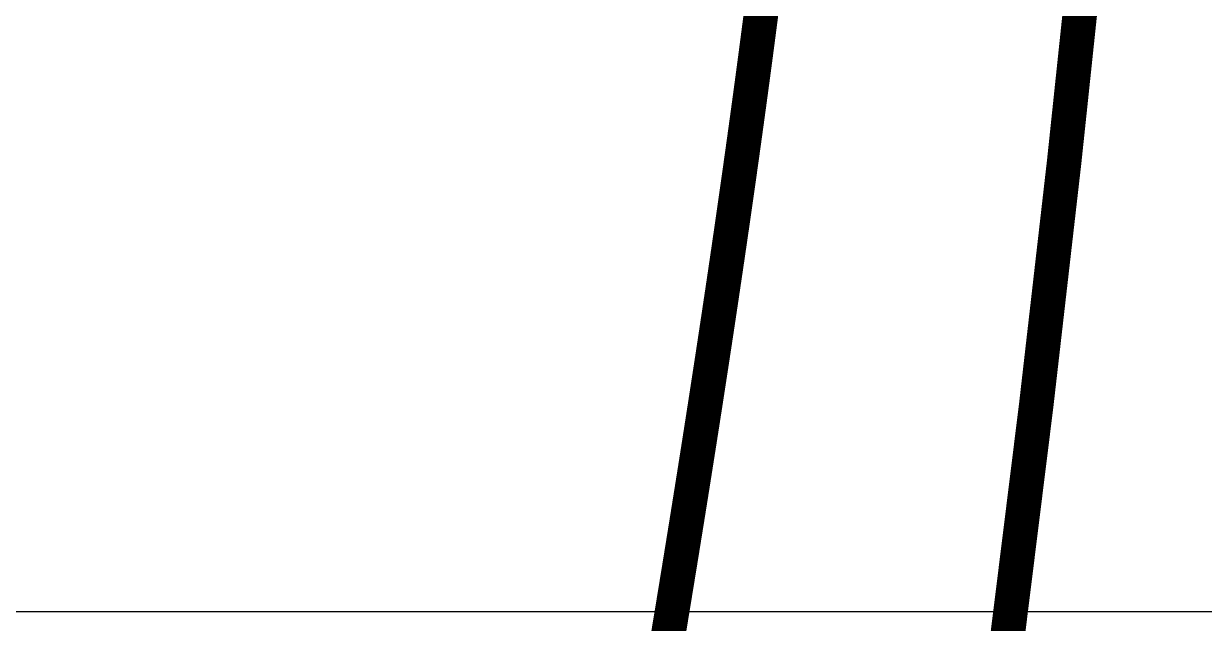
# Model space of a CAD drawing. Header units: inches. Extents: x -1574 to 492, y -294 to 234.
# Drawn here: x -740.793 to -736.514, y -169.696 to -167.521 of the extents above; entities that cross this region are included whole.
import ezdxf

# ---------------------------------------------------------------- set-up
doc = ezdxf.new("R2010")
doc.units = ezdxf.units.IN
doc.header["$MEASUREMENT"] = 0
doc.layers.add('EXTERIOR ELEC EQUIP', color=190, linetype='Continuous')
doc.layers.add('EXTERIOR PLUMB EQUIP', color=250, linetype='Continuous')

msp = doc.modelspace()

# ---------------------------------------------------------------- linework, layer by layer
at = {"layer": 'EXTERIOR ELEC EQUIP', "const_width": 0.125}
msp.add_lwpolyline([(-736.65621, -163.90117), (-736.69181, -164.43218), (-736.76053, -165.31499), (-736.83939, -166.21514), (-736.92708, -167.12116), (-737.02226, -168.0216), (-737.12362, -168.905), (-737.22982, -169.7599), (-737.33963, -170.57726), (-737.45209, -171.35775), (-737.5663, -172.10444), (-737.6814, -172.82043), (-737.7965, -173.5088), (-737.91072, -174.17263), (-738.02318, -174.81502), (-738.13299, -175.62654), (-738.23953, -176.23508)], dxfattribs=at)
at = {"layer": 'EXTERIOR ELEC EQUIP', "color": 60, "const_width": 0.125}
msp.add_lwpolyline([(-738.46096, -169.75983), (-738.46067, -169.75805), (-738.46037, -169.75628), (-738.46008, -169.75451), (-738.45979, -169.75274), (-738.4595, -169.75097), (-738.4592, -169.74919), (-738.45891, -169.74742), (-738.45862, -169.74565), (-738.45832, -169.74388), (-738.45803, -169.7421), (-738.45774, -169.74033), (-738.45744, -169.73856), (-738.45715, -169.73679), (-738.45686, -169.73502), (-738.45657, -169.73324), (-738.45627, -169.73147), (-738.45598, -169.7297), (-738.45569, -169.72793), (-738.45539, -169.72616), (-738.4551, -169.72438), (-738.45481, -169.72261), (-738.45452, -169.72084), (-738.45422, -169.71907), (-738.45393, -169.7173), (-738.45364, -169.71553), (-738.45335, -169.71375), (-738.45305, -169.71198), (-738.45276, -169.71021), (-738.45247, -169.70844), (-738.45218, -169.70667), (-738.45188, -169.70489), (-738.45159, -169.70312), (-738.4513, -169.70135), (-738.45101, -169.69958), (-738.45072, -169.69781), (-738.45042, -169.69603), (-738.45013, -169.69426), (-738.44984, -169.69249), (-738.44955, -169.69072), (-738.44926, -169.68895), (-738.44896, -169.68717), (-738.44867, -169.6854), (-738.44838, -169.68363), (-738.44809, -169.68186), (-738.4478, -169.68009), (-738.4475, -169.67831), (-738.44721, -169.67654), (-738.44692, -169.67477), (-738.44663, -169.673), (-738.44634, -169.67123), (-738.44605, -169.66945), (-738.44575, -169.66768), (-738.44546, -169.66591), (-738.44517, -169.66414), (-738.44488, -169.66237), (-738.44459, -169.6606), (-738.4443, -169.65882), (-738.444, -169.65705), (-738.44371, -169.65528), (-738.44342, -169.65351), (-738.44313, -169.65174), (-738.44284, -169.64996), (-738.44255, -169.64819), (-738.44226, -169.64642), (-738.44197, -169.64465), (-738.44167, -169.64288), (-738.44138, -169.6411), (-738.44109, -169.63933), (-738.4408, -169.63756), (-738.44051, -169.63579), (-738.44022, -169.63402), (-738.43993, -169.63225), (-738.43964, -169.63047), (-738.43935, -169.6287), (-738.43906, -169.62693), (-738.43877, -169.62516), (-738.43847, -169.62339), (-738.43818, -169.62161), (-738.43789, -169.61984), (-738.4376, -169.61807), (-738.43731, -169.6163), (-738.43702, -169.61453), (-738.43673, -169.61276), (-738.43644, -169.61098), (-738.43615, -169.60921), (-738.43586, -169.60744), (-738.43557, -169.60567), (-738.43528, -169.6039), (-738.43499, -169.60213), (-738.4347, -169.60035), (-738.43441, -169.59858), (-738.43412, -169.59681), (-738.43383, -169.59504), (-738.43354, -169.59327), (-738.43325, -169.5915), (-738.43296, -169.58972), (-738.43267, -169.58795), (-738.43238, -169.58618), (-738.43209, -169.58441), (-738.4318, -169.58264), (-738.43151, -169.58087), (-738.43122, -169.57909), (-738.43093, -169.57732), (-738.43064, -169.57555), (-738.43035, -169.57378), (-738.43006, -169.57201), (-738.42977, -169.57024), (-738.42948, -169.56846), (-738.42919, -169.56669), (-738.4289, -169.56492), (-738.42861, -169.56315), (-738.42832, -169.56138), (-738.42803, -169.55961), (-738.42774, -169.55783), (-738.42745, -169.55606), (-738.42716, -169.55429), (-738.42687, -169.55252), (-738.42658, -169.55075), (-738.4263, -169.54898), (-738.42601, -169.5472), (-738.42572, -169.54543), (-738.42543, -169.54366), (-738.42514, -169.54189), (-738.42485, -169.54012), (-738.42456, -169.53835), (-738.42427, -169.53657), (-738.42398, -169.5348), (-738.42369, -169.53303), (-738.4234, -169.53126), (-738.42312, -169.52949), (-738.42283, -169.52772), (-738.42254, -169.52595), (-738.42225, -169.52417), (-738.42196, -169.5224), (-738.42167, -169.52063), (-738.42138, -169.51886), (-738.42109, -169.51709), (-738.42081, -169.51532), (-738.42052, -169.51355), (-738.42023, -169.51177), (-738.41994, -169.51), (-738.41965, -169.50823), (-738.41936, -169.50646), (-738.41908, -169.50469), (-738.41879, -169.50292), (-738.4185, -169.50114), (-738.41821, -169.49937), (-738.41792, -169.4976), (-738.41763, -169.49583), (-738.41735, -169.49406), (-738.41706, -169.49229), (-738.41677, -169.49052), (-738.41648, -169.48875), (-738.41619, -169.48697), (-738.41591, -169.4852), (-738.41562, -169.48343), (-738.41533, -169.48166), (-738.41504, -169.47989), (-738.41475, -169.47812), (-738.41447, -169.47635), (-738.41418, -169.47457), (-738.41389, -169.4728), (-738.4136, -169.47103), (-738.41332, -169.46926), (-738.41303, -169.46749), (-738.41274, -169.46572), (-738.41245, -169.46395), (-738.41217, -169.46217), (-738.41188, -169.4604), (-738.41159, -169.45863), (-738.4113, -169.45686), (-738.41102, -169.45509), (-738.41073, -169.45332), (-738.41044, -169.45155), (-738.41016, -169.44978), (-738.40987, -169.448), (-738.40958, -169.44623), (-738.40929, -169.44446), (-738.40901, -169.44269), (-738.40872, -169.44092), (-738.40843, -169.43915), (-738.40815, -169.43738), (-738.40786, -169.43561), (-738.40757, -169.43384), (-738.40729, -169.43206), (-738.407, -169.43029), (-738.40671, -169.42852), (-738.40643, -169.42675), (-738.40614, -169.42498), (-738.40585, -169.42321), (-738.40557, -169.42144), (-738.40528, -169.41967), (-738.40499, -169.41789), (-738.40471, -169.41612), (-738.40442, -169.41435), (-738.40413, -169.41258), (-738.40385, -169.41081), (-738.40356, -169.40904), (-738.40327, -169.40727), (-738.40299, -169.4055), (-738.4027, -169.40373), (-738.40242, -169.40196), (-738.40213, -169.40018), (-738.40184, -169.39841), (-738.40156, -169.39664), (-738.40127, -169.39487), (-738.40099, -169.3931), (-738.4007, -169.39133), (-738.40041, -169.38956), (-738.40013, -169.38779), (-738.39984, -169.38602), (-738.39956, -169.38424), (-738.39927, -169.38247), (-738.39899, -169.3807), (-738.3987, -169.37893), (-738.39841, -169.37716), (-738.39813, -169.37539), (-738.39784, -169.37362), (-738.39756, -169.37185), (-738.39727, -169.37008), (-738.39699, -169.36831), (-738.3967, -169.36654), (-738.39642, -169.36476), (-738.39613, -169.36299), (-738.39585, -169.36122), (-738.39556, -169.35945), (-738.39528, -169.35768), (-738.39499, -169.35591), (-738.3947, -169.35414), (-738.39442, -169.35237), (-738.39413, -169.3506), (-738.39385, -169.34883), (-738.39357, -169.34706), (-738.39328, -169.34529), (-738.393, -169.34351), (-738.39271, -169.34174), (-738.39243, -169.33997), (-738.39214, -169.3382), (-738.39186, -169.33643), (-738.39157, -169.33466), (-738.39129, -169.33289), (-738.391, -169.33112), (-738.39072, -169.32935), (-738.39043, -169.32758), (-738.39015, -169.32581), (-738.38986, -169.32404), (-738.38958, -169.32227), (-738.3893, -169.3205), (-738.38901, -169.31872), (-738.38873, -169.31695), (-738.38844, -169.31518), (-738.38816, -169.31341), (-738.38787, -169.31164), (-738.38759, -169.30987), (-738.38731, -169.3081), (-738.38702, -169.30633), (-738.38674, -169.30456), (-738.38645, -169.30279), (-738.38617, -169.30102), (-738.38589, -169.29925), (-738.3856, -169.29748), (-738.38532, -169.29571), (-738.38504, -169.29394), (-738.38475, -169.29217), (-738.38447, -169.29039), (-738.38418, -169.28862), (-738.3839, -169.28685), (-738.38362, -169.28508), (-738.38333, -169.28331), (-738.38305, -169.28154), (-738.38277, -169.27977), (-738.38248, -169.278), (-738.3822, -169.27623), (-738.38192, -169.27446), (-738.38163, -169.27269), (-738.38135, -169.27092), (-738.38107, -169.26915), (-738.38078, -169.26738), (-738.3805, -169.26561), (-738.38022, -169.26384), (-738.37994, -169.26207), (-738.37965, -169.2603), (-738.37937, -169.25853), (-738.37909, -169.25676), (-738.3788, -169.25499), (-738.37852, -169.25322), (-738.37824, -169.25145), (-738.37796, -169.24968), (-738.37767, -169.2479), (-738.37739, -169.24613), (-738.37711, -169.24436), (-738.37683, -169.24259), (-738.37654, -169.24082), (-738.37626, -169.23905), (-738.37598, -169.23728), (-738.3757, -169.23551), (-738.37541, -169.23374), (-738.37513, -169.23197), (-738.37485, -169.2302), (-738.37457, -169.22843), (-738.37428, -169.22666), (-738.374, -169.22489), (-738.37372, -169.22312), (-738.37344, -169.22135), (-738.37316, -169.21958), (-738.37287, -169.21781), (-738.37259, -169.21604), (-738.37231, -169.21427), (-738.37203, -169.2125), (-738.37175, -169.21073), (-738.37147, -169.20896), (-738.37118, -169.20719), (-738.3709, -169.20542), (-738.37062, -169.20365), (-738.37034, -169.20188), (-738.37006, -169.20011), (-738.36978, -169.19834), (-738.36949, -169.19657), (-738.36921, -169.1948), (-738.36893, -169.19303), (-738.36865, -169.19126), (-738.36837, -169.18949), (-738.36809, -169.18772), (-738.36781, -169.18595), (-738.36753, -169.18418), (-738.36724, -169.18241), (-738.36696, -169.18064), (-738.36668, -169.17887), (-738.3664, -169.1771), (-738.36612, -169.17533), (-738.36584, -169.17356), (-738.36556, -169.17179), (-738.36528, -169.17002), (-738.365, -169.16825), (-738.36472, -169.16648), (-738.36444, -169.16471), (-738.36416, -169.16294), (-738.36387, -169.16117), (-738.36359, -169.1594), (-738.36331, -169.15763), (-738.36303, -169.15586), (-738.36275, -169.15409), (-738.36247, -169.15232), (-738.36219, -169.15055), (-738.36191, -169.14878), (-738.36163, -169.14701), (-738.36135, -169.14524), (-738.36107, -169.14348), (-738.36079, -169.14171), (-738.36051, -169.13994), (-738.36023, -169.13817), (-738.35995, -169.1364), (-738.35967, -169.13463), (-738.35939, -169.13286), (-738.35911, -169.13109), (-738.35883, -169.12932), (-738.35855, -169.12755), (-738.35827, -169.12578), (-738.35799, -169.12401), (-738.35771, -169.12224), (-738.35743, -169.12047), (-738.35715, -169.1187), (-738.35687, -169.11693), (-738.35659, -169.11516), (-738.35632, -169.11339), (-738.35604, -169.11162), (-738.35576, -169.10985), (-738.35548, -169.10808), (-738.3552, -169.10631), (-738.35492, -169.10455), (-738.35464, -169.10278), (-738.35436, -169.10101), (-738.35408, -169.09924), (-738.3538, -169.09747), (-738.35352, -169.0957), (-738.35324, -169.09393), (-738.35297, -169.09216), (-738.35269, -169.09039), (-738.35241, -169.08862), (-738.35213, -169.08685), (-738.35185, -169.08508), (-738.35157, -169.08331), (-738.35129, -169.08154), (-738.35101, -169.07977), (-738.35074, -169.07801), (-738.35046, -169.07624), (-738.35018, -169.07447), (-738.3499, -169.0727), (-738.34962, -169.07093), (-738.34934, -169.06916), (-738.34907, -169.06739), (-738.34879, -169.06562), (-738.34851, -169.06385), (-738.34823, -169.06208), (-738.34795, -169.06031), (-738.34768, -169.05854), (-738.3474, -169.05678), (-738.34712, -169.05501), (-738.34684, -169.05324), (-738.34656, -169.05147), (-738.34629, -169.0497), (-738.34601, -169.04793), (-738.34573, -169.04616), (-738.34545, -169.04439), (-738.34517, -169.04262), (-738.3449, -169.04085), (-738.34462, -169.03909), (-738.34434, -169.03732), (-738.34406, -169.03555), (-738.34379, -169.03378), (-738.34351, -169.03201), (-738.34323, -169.03024), (-738.34296, -169.02847), (-738.34268, -169.0267), (-738.3424, -169.02493), (-738.34212, -169.02316), (-738.34185, -169.0214), (-738.34157, -169.01963), (-738.34129, -169.01786), (-738.34102, -169.01609), (-738.34074, -169.01432), (-738.34046, -169.01255), (-738.34019, -169.01078), (-738.33991, -169.00901), (-738.33963, -169.00725), (-738.33935, -169.00548), (-738.33908, -169.00371), (-738.3388, -169.00194), (-738.33853, -169.00017), (-738.33825, -168.9984), (-738.33797, -168.99663), (-738.3377, -168.99487), (-738.33742, -168.9931), (-738.33714, -168.99133), (-738.33687, -168.98956), (-738.33659, -168.98779), (-738.33631, -168.98602), (-738.33604, -168.98425), (-738.33576, -168.98248), (-738.33549, -168.98072), (-738.33521, -168.97895), (-738.33493, -168.97718), (-738.33466, -168.97541), (-738.33438, -168.97364), (-738.33411, -168.97187), (-738.33383, -168.97011), (-738.33356, -168.96834), (-738.33328, -168.96657), (-738.333, -168.9648), (-738.33273, -168.96303), (-738.33245, -168.96126), (-738.33218, -168.9595), (-738.3319, -168.95773), (-738.33163, -168.95596), (-738.33135, -168.95419), (-738.33108, -168.95242), (-738.3308, -168.95065), (-738.33053, -168.94889), (-738.33025, -168.94712), (-738.32998, -168.94535), (-738.3297, -168.94358), (-738.32943, -168.94181), (-738.32915, -168.94004), (-738.32888, -168.93828), (-738.3286, -168.93651), (-738.32833, -168.93474), (-738.32805, -168.93297), (-738.32778, -168.9312), (-738.3275, -168.92943), (-738.32723, -168.92767), (-738.32695, -168.9259), (-738.32668, -168.92413), (-738.3264, -168.92236), (-738.32613, -168.92059), (-738.32585, -168.91883), (-738.32558, -168.91706), (-738.32531, -168.91529), (-738.32503, -168.91352), (-738.32476, -168.91175), (-738.32448, -168.90999), (-738.32421, -168.90822), (-738.32393, -168.90645), (-738.32366, -168.90468), (-738.32339, -168.90291), (-738.32311, -168.90115), (-738.32284, -168.89938), (-738.32256, -168.89761), (-738.32229, -168.89584), (-738.32202, -168.89408), (-738.32174, -168.89231), (-738.32147, -168.89054), (-738.3212, -168.88877), (-738.32092, -168.887), (-738.32065, -168.88524), (-738.32038, -168.88347), (-738.3201, -168.8817), (-738.31983, -168.87993), (-738.31956, -168.87817), (-738.31928, -168.8764), (-738.31901, -168.87463), (-738.31874, -168.87286), (-738.31846, -168.8711), (-738.31819, -168.86933), (-738.31792, -168.86756), (-738.31764, -168.86579), (-738.31737, -168.86402), (-738.3171, -168.86226), (-738.31683, -168.86049), (-738.31655, -168.85872), (-738.31628, -168.85695), (-738.31601, -168.85519), (-738.31573, -168.85342), (-738.31546, -168.85165), (-738.31519, -168.84988), (-738.31492, -168.84812), (-738.31464, -168.84635), (-738.31437, -168.84458), (-738.3141, -168.84282), (-738.31383, -168.84105), (-738.31356, -168.83928), (-738.31328, -168.83751), (-738.31301, -168.83575), (-738.31274, -168.83398), (-738.31247, -168.83221), (-738.31219, -168.83044), (-738.31192, -168.82868), (-738.31165, -168.82691), (-738.31138, -168.82514), (-738.31111, -168.82337), (-738.31084, -168.82161), (-738.31056, -168.81984), (-738.31029, -168.81807), (-738.31002, -168.81631), (-738.30975, -168.81454), (-738.30948, -168.81277), (-738.30921, -168.811), (-738.30893, -168.80924), (-738.30866, -168.80747), (-738.30839, -168.8057), (-738.30812, -168.80394), (-738.30785, -168.80217), (-738.30758, -168.8004), (-738.30731, -168.79864), (-738.30704, -168.79687), (-738.30676, -168.7951), (-738.30649, -168.79333), (-738.30622, -168.79157), (-738.30595, -168.7898), (-738.30568, -168.78803), (-738.30541, -168.78627), (-738.30514, -168.7845), (-738.30487, -168.78273), (-738.3046, -168.78097), (-738.30433, -168.7792), (-738.30406, -168.77743), (-738.30379, -168.77567), (-738.30352, -168.7739), (-738.30325, -168.77213), (-738.30298, -168.77037), (-738.30271, -168.7686), (-738.30244, -168.76683), (-738.30217, -168.76507), (-738.30189, -168.7633), (-738.30162, -168.76153), (-738.30135, -168.75977), (-738.30108, -168.758), (-738.30081, -168.75623), (-738.30055, -168.75447), (-738.30028, -168.7527), (-738.30001, -168.75093), (-738.29974, -168.74917), (-738.29947, -168.7474), (-738.2992, -168.74563), (-738.29893, -168.74387), (-738.29866, -168.7421), (-738.29839, -168.74033), (-738.29812, -168.73857), (-738.29785, -168.7368), (-738.29758, -168.73504), (-738.29731, -168.73327), (-738.29704, -168.7315), (-738.29677, -168.72974), (-738.2965, -168.72797), (-738.29623, -168.7262), (-738.29596, -168.72444), (-738.2957, -168.72267), (-738.29543, -168.7209), (-738.29516, -168.71914), (-738.29489, -168.71737), (-738.29462, -168.71561), (-738.29435, -168.71384), (-738.29408, -168.71207), (-738.29381, -168.71031), (-738.29355, -168.70854), (-738.29328, -168.70678), (-738.29301, -168.70501), (-738.29274, -168.70324), (-738.29247, -168.70148), (-738.2922, -168.69971), (-738.29194, -168.69795), (-738.29167, -168.69618), (-738.2914, -168.69441), (-738.29113, -168.69265), (-738.29086, -168.69088), (-738.2906, -168.68912), (-738.29033, -168.68735), (-738.29006, -168.68558), (-738.28979, -168.68382), (-738.28952, -168.68205), (-738.28926, -168.68029), (-738.28899, -168.67852), (-738.28872, -168.67675), (-738.28845, -168.67499), (-738.28819, -168.67322), (-738.28792, -168.67146), (-738.28765, -168.66969), (-738.28738, -168.66793), (-738.28712, -168.66616), (-738.28685, -168.66439), (-738.28658, -168.66263), (-738.28631, -168.66086), (-738.28605, -168.6591), (-738.28578, -168.65733), (-738.28551, -168.65557), (-738.28525, -168.6538), (-738.28498, -168.65204), (-738.28471, -168.65027), (-738.28445, -168.6485), (-738.28418, -168.64674), (-738.28391, -168.64497), (-738.28365, -168.64321), (-738.28338, -168.64144), (-738.28311, -168.63968), (-738.28285, -168.63791), (-738.28258, -168.63615), (-738.28231, -168.63438), (-738.28205, -168.63262), (-738.28178, -168.63085), (-738.28151, -168.62908), (-738.28125, -168.62732), (-738.28098, -168.62555), (-738.28072, -168.62379), (-738.28045, -168.62202), (-738.28018, -168.62026), (-738.27992, -168.61849), (-738.27965, -168.61673), (-738.27939, -168.61496), (-738.27912, -168.6132), (-738.27885, -168.61143), (-738.27859, -168.60967), (-738.27832, -168.6079), (-738.27806, -168.60614), (-738.27779, -168.60437), (-738.27753, -168.60261), (-738.27726, -168.60084), (-738.277, -168.59908), (-738.27673, -168.59731), (-738.27647, -168.59555), (-738.2762, -168.59378), (-738.27593, -168.59202), (-738.27567, -168.59025), (-738.2754, -168.58849), (-738.27514, -168.58672), (-738.27487, -168.58496), (-738.27461, -168.58319), (-738.27435, -168.58143), (-738.27408, -168.57966), (-738.27382, -168.5779), (-738.27355, -168.57613), (-738.27329, -168.57437), (-738.27302, -168.57261), (-738.27276, -168.57084), (-738.27249, -168.56908), (-738.27223, -168.56731), (-738.27196, -168.56555), (-738.2717, -168.56378), (-738.27144, -168.56202), (-738.27117, -168.56025), (-738.27091, -168.55849), (-738.27064, -168.55672), (-738.27038, -168.55496), (-738.27012, -168.5532), (-738.26985, -168.55143), (-738.26959, -168.54967), (-738.26932, -168.5479), (-738.26906, -168.54614), (-738.2688, -168.54437), (-738.26853, -168.54261), (-738.26827, -168.54084), (-738.26801, -168.53908), (-738.26774, -168.53732), (-738.26748, -168.53555), (-738.26722, -168.53379), (-738.26695, -168.53202), (-738.26669, -168.53026), (-738.26643, -168.5285), (-738.26616, -168.52673), (-738.2659, -168.52497), (-738.26564, -168.5232), (-738.26537, -168.52144), (-738.26511, -168.51967), (-738.26485, -168.51791), (-738.26458, -168.51615), (-738.26432, -168.51438), (-738.26406, -168.51262), (-738.2638, -168.51085), (-738.26353, -168.50909), (-738.26327, -168.50733), (-738.26301, -168.50556), (-738.26275, -168.5038), (-738.26248, -168.50203), (-738.26222, -168.50027), (-738.26196, -168.49851), (-738.2617, -168.49674), (-738.26143, -168.49498), (-738.26117, -168.49322), (-738.26091, -168.49145), (-738.26065, -168.48969), (-738.26039, -168.48792), (-738.26012, -168.48616), (-738.25986, -168.4844), (-738.2596, -168.48263), (-738.25934, -168.48087), (-738.25908, -168.47911), (-738.25882, -168.47734), (-738.25855, -168.47558), (-738.25829, -168.47382), (-738.25803, -168.47205), (-738.25777, -168.47029), (-738.25751, -168.46853), (-738.25725, -168.46676), (-738.25699, -168.465), (-738.25673, -168.46323), (-738.25646, -168.46147), (-738.2562, -168.45971), (-738.25594, -168.45794), (-738.25568, -168.45618), (-738.25542, -168.45442), (-738.25516, -168.45265), (-738.2549, -168.45089), (-738.25464, -168.44913), (-738.25438, -168.44737), (-738.25412, -168.4456), (-738.25386, -168.44384), (-738.2536, -168.44208), (-738.25333, -168.44031), (-738.25307, -168.43855), (-738.25281, -168.43679), (-738.25255, -168.43502), (-738.25229, -168.43326), (-738.25203, -168.4315), (-738.25177, -168.42973), (-738.25151, -168.42797), (-738.25125, -168.42621), (-738.25099, -168.42445), (-738.25073, -168.42268), (-738.25047, -168.42092), (-738.25021, -168.41916), (-738.24995, -168.41739), (-738.24969, -168.41563), (-738.24943, -168.41387), (-738.24918, -168.41211), (-738.24892, -168.41034), (-738.24866, -168.40858), (-738.2484, -168.40682), (-738.24814, -168.40505), (-738.24788, -168.40329), (-738.24762, -168.40153), (-738.24736, -168.39977), (-738.2471, -168.398), (-738.24684, -168.39624), (-738.24658, -168.39448), (-738.24632, -168.39272), (-738.24606, -168.39095), (-738.24581, -168.38919), (-738.24555, -168.38743), (-738.24529, -168.38567), (-738.24503, -168.3839), (-738.24477, -168.38214), (-738.24451, -168.38038), (-738.24425, -168.37862), (-738.244, -168.37685), (-738.24374, -168.37509), (-738.24348, -168.37333), (-738.24322, -168.37157), (-738.24296, -168.36981), (-738.2427, -168.36804), (-738.24245, -168.36628), (-738.24219, -168.36452), (-738.24193, -168.36276), (-738.24167, -168.36099), (-738.24141, -168.35923), (-738.24116, -168.35747), (-738.2409, -168.35571), (-738.24064, -168.35395), (-738.24038, -168.35218), (-738.24013, -168.35042), (-738.23987, -168.34866), (-738.23961, -168.3469), (-738.23935, -168.34514), (-738.2391, -168.34337), (-738.23884, -168.34161), (-738.23858, -168.33985), (-738.23832, -168.33809), (-738.23807, -168.33633), (-738.23781, -168.33456), (-738.23755, -168.3328), (-738.2373, -168.33104), (-738.23704, -168.32928), (-738.23678, -168.32752), (-738.23653, -168.32576), (-738.23627, -168.32399), (-738.23601, -168.32223), (-738.23576, -168.32047), (-738.2355, -168.31871), (-738.23524, -168.31695), (-738.23499, -168.31519), (-738.23473, -168.31343), (-738.23447, -168.31166), (-738.23422, -168.3099), (-738.23396, -168.30814), (-738.23371, -168.30638), (-738.23345, -168.30462), (-738.23319, -168.30286), (-738.23294, -168.3011), (-738.23268, -168.29933), (-738.23243, -168.29757), (-738.23217, -168.29581), (-738.23191, -168.29405), (-738.23166, -168.29229), (-738.2314, -168.29053), (-738.23115, -168.28877), (-738.23089, -168.28701), (-738.23064, -168.28524), (-738.23038, -168.28348), (-738.23013, -168.28172), (-738.22987, -168.27996), (-738.22961, -168.2782), (-738.22936, -168.27644), (-738.2291, -168.27468), (-738.22885, -168.27292), (-738.22859, -168.27116), (-738.22834, -168.2694), (-738.22808, -168.26763), (-738.22783, -168.26587), (-738.22758, -168.26411), (-738.22732, -168.26235), (-738.22707, -168.26059), (-738.22681, -168.25883), (-738.22656, -168.25707), (-738.2263, -168.25531), (-738.22605, -168.25355), (-738.22579, -168.25179), (-738.22554, -168.25003), (-738.22529, -168.24827), (-738.22503, -168.24651), (-738.22478, -168.24474), (-738.22452, -168.24298), (-738.22427, -168.24122), (-738.22402, -168.23946), (-738.22376, -168.2377), (-738.22351, -168.23594), (-738.22325, -168.23418), (-738.223, -168.23242), (-738.22275, -168.23066), (-738.22249, -168.2289), (-738.22224, -168.22714), (-738.22199, -168.22538), (-738.22173, -168.22362), (-738.22148, -168.22186), (-738.22123, -168.2201), (-738.22097, -168.21834), (-738.22072, -168.21658), (-738.22047, -168.21482), (-738.22021, -168.21306), (-738.21996, -168.2113), (-738.21971, -168.20954), (-738.21945, -168.20778), (-738.2192, -168.20602), (-738.21895, -168.20426), (-738.2187, -168.2025), (-738.21844, -168.20074), (-738.21819, -168.19898), (-738.21794, -168.19722), (-738.21769, -168.19546), (-738.21743, -168.1937), (-738.21718, -168.19194), (-738.21693, -168.19018), (-738.21668, -168.18842), (-738.21643, -168.18666), (-738.21617, -168.1849), (-738.21592, -168.18314), (-738.21567, -168.18138), (-738.21542, -168.17962), (-738.21517, -168.17786), (-738.21491, -168.1761), (-738.21466, -168.17434), (-738.21441, -168.17258), (-738.21416, -168.17082), (-738.21391, -168.16906), (-738.21366, -168.1673), (-738.2134, -168.16554), (-738.21315, -168.16379), (-738.2129, -168.16203), (-738.21265, -168.16027), (-738.2124, -168.15851), (-738.21215, -168.15675), (-738.2119, -168.15499), (-738.21165, -168.15323), (-738.2114, -168.15147), (-738.21114, -168.14971), (-738.21089, -168.14795), (-738.21064, -168.14619), (-738.21039, -168.14443), (-738.21014, -168.14267), (-738.20989, -168.14092), (-738.20964, -168.13916), (-738.20939, -168.1374), (-738.20914, -168.13564), (-738.20889, -168.13388), (-738.20864, -168.13212), (-738.20839, -168.13036), (-738.20814, -168.1286), (-738.20789, -168.12684), (-738.20764, -168.12508), (-738.20739, -168.12333), (-738.20714, -168.12157), (-738.20689, -168.11981), (-738.20664, -168.11805), (-738.20639, -168.11629), (-738.20614, -168.11453), (-738.20589, -168.11277), (-738.20564, -168.11101), (-738.20539, -168.10926), (-738.20514, -168.1075), (-738.20489, -168.10574), (-738.20464, -168.10398), (-738.20439, -168.10222), (-738.20415, -168.10046), (-738.2039, -168.09871), (-738.20365, -168.09695), (-738.2034, -168.09519), (-738.20315, -168.09343), (-738.2029, -168.09167), (-738.20265, -168.08991), (-738.2024, -168.08815), (-738.20215, -168.0864), (-738.20191, -168.08464), (-738.20166, -168.08288), (-738.20141, -168.08112), (-738.20116, -168.07936), (-738.20091, -168.07761), (-738.20066, -168.07585), (-738.20042, -168.07409), (-738.20017, -168.07233), (-738.19992, -168.07057), (-738.19967, -168.06882), (-738.19942, -168.06706), (-738.19918, -168.0653), (-738.19893, -168.06354), (-738.19868, -168.06178), (-738.19843, -168.06003), (-738.19819, -168.05827), (-738.19794, -168.05651), (-738.19769, -168.05475), (-738.19744, -168.05299), (-738.1972, -168.05124), (-738.19695, -168.04948), (-738.1967, -168.04772), (-738.19645, -168.04596), (-738.19621, -168.04421), (-738.19596, -168.04245), (-738.19571, -168.04069), (-738.19547, -168.03893), (-738.19522, -168.03718), (-738.19497, -168.03542), (-738.19472, -168.03366), (-738.19448, -168.0319), (-738.19423, -168.03015), (-738.19398, -168.02839), (-738.19374, -168.02663), (-738.19349, -168.02487), (-738.19325, -168.02312), (-738.193, -168.02136), (-738.19275, -168.0196), (-738.19251, -168.01785), (-738.19226, -168.01609), (-738.19201, -168.01433), (-738.19177, -168.01257), (-738.19152, -168.01082), (-738.19128, -168.00906), (-738.19103, -168.0073), (-738.19078, -168.00555), (-738.19054, -168.00379), (-738.19029, -168.00203), (-738.19005, -168.00028), (-738.1898, -167.99852), (-738.18956, -167.99676), (-738.18931, -167.995), (-738.18907, -167.99325), (-738.18882, -167.99149), (-738.18858, -167.98973), (-738.18833, -167.98798), (-738.18809, -167.98622), (-738.18784, -167.98446), (-738.1876, -167.98271), (-738.18735, -167.98095), (-738.18711, -167.97919), (-738.18686, -167.97744), (-738.18662, -167.97568), (-738.18637, -167.97392), (-738.18613, -167.97217), (-738.18588, -167.97041), (-738.18564, -167.96866), (-738.18539, -167.9669), (-738.18515, -167.96514), (-738.18491, -167.96339), (-738.18466, -167.96163), (-738.18442, -167.95987), (-738.18417, -167.95812), (-738.18393, -167.95636), (-738.18369, -167.95461), (-738.18344, -167.95285), (-738.1832, -167.95109), (-738.18295, -167.94934), (-738.18271, -167.94758), (-738.18247, -167.94582), (-738.18222, -167.94407), (-738.18198, -167.94231), (-738.18174, -167.94056), (-738.18149, -167.9388), (-738.18125, -167.93704), (-738.18101, -167.93529), (-738.18076, -167.93353), (-738.18052, -167.93178), (-738.18028, -167.93002), (-738.18003, -167.92827), (-738.17979, -167.92651), (-738.17955, -167.92475), (-738.17931, -167.923), (-738.17906, -167.92124), (-738.17882, -167.91949), (-738.17858, -167.91773), (-738.17834, -167.91598), (-738.17809, -167.91422), (-738.17785, -167.91247), (-738.17761, -167.91071), (-738.17737, -167.90895), (-738.17712, -167.9072), (-738.17688, -167.90544), (-738.17664, -167.90369), (-738.1764, -167.90193), (-738.17616, -167.90018), (-738.17591, -167.89842), (-738.17567, -167.89667), (-738.17543, -167.89491), (-738.17519, -167.89316), (-738.17495, -167.8914), (-738.17471, -167.88965), (-738.17446, -167.88789), (-738.17422, -167.88614), (-738.17398, -167.88438), (-738.17374, -167.88263), (-738.1735, -167.88087), (-738.17326, -167.87912), (-738.17302, -167.87736), (-738.17278, -167.87561), (-738.17254, -167.87385), (-738.17229, -167.8721), (-738.17205, -167.87034), (-738.17181, -167.86859), (-738.17157, -167.86683), (-738.17133, -167.86508), (-738.17109, -167.86332), (-738.17085, -167.86157), (-738.17061, -167.85981), (-738.17037, -167.85806), (-738.17013, -167.85631), (-738.16989, -167.85455), (-738.16965, -167.8528), (-738.16941, -167.85104), (-738.16917, -167.84929), (-738.16893, -167.84753), (-738.16869, -167.84578), (-738.16845, -167.84402), (-738.16821, -167.84227), (-738.16797, -167.84052), (-738.16773, -167.83876), (-738.16749, -167.83701), (-738.16725, -167.83525), (-738.16701, -167.8335), (-738.16677, -167.83175), (-738.16653, -167.82999), (-738.16629, -167.82824), (-738.16606, -167.82648), (-738.16582, -167.82473), (-738.16558, -167.82298), (-738.16534, -167.82122), (-738.1651, -167.81947), (-738.16486, -167.81771), (-738.16462, -167.81596), (-738.16438, -167.81421), (-738.16414, -167.81245), (-738.16391, -167.8107), (-738.16367, -167.80894), (-738.16343, -167.80719), (-738.16319, -167.80544), (-738.16295, -167.80368), (-738.16271, -167.80193), (-738.16248, -167.80018), (-738.16224, -167.79842), (-738.162, -167.79667), (-738.16176, -167.79492), (-738.16152, -167.79316), (-738.16129, -167.79141), (-738.16105, -167.78966), (-738.16081, -167.7879), (-738.16057, -167.78615), (-738.16034, -167.7844), (-738.1601, -167.78264), (-738.15986, -167.78089), (-738.15962, -167.77914), (-738.15939, -167.77738), (-738.15915, -167.77563), (-738.15891, -167.77388), (-738.15868, -167.77212), (-738.15844, -167.77037), (-738.1582, -167.76862), (-738.15796, -167.76687), (-738.15773, -167.76511), (-738.15749, -167.76336), (-738.15725, -167.76161), (-738.15702, -167.75985), (-738.15678, -167.7581), (-738.15655, -167.75635), (-738.15631, -167.7546), (-738.15607, -167.75284), (-738.15584, -167.75109), (-738.1556, -167.74934), (-738.15536, -167.74758), (-738.15513, -167.74583), (-738.15489, -167.74408), (-738.15466, -167.74233), (-738.15442, -167.74057), (-738.15418, -167.73882), (-738.15395, -167.73707), (-738.15371, -167.73532), (-738.15348, -167.73356), (-738.15324, -167.73181), (-738.15301, -167.73006), (-738.15277, -167.72831), (-738.15254, -167.72656), (-738.1523, -167.7248), (-738.15207, -167.72305), (-738.15183, -167.7213), (-738.1516, -167.71955), (-738.15136, -167.7178), (-738.15113, -167.71604), (-738.15089, -167.71429), (-738.15066, -167.71254), (-738.15042, -167.71079), (-738.15019, -167.70904), (-738.14995, -167.70728), (-738.14972, -167.70553), (-738.14948, -167.70378), (-738.14925, -167.70203), (-738.14901, -167.70028), (-738.14878, -167.69852), (-738.14855, -167.69677), (-738.14831, -167.69502), (-738.14808, -167.69327), (-738.14784, -167.69152), (-738.14761, -167.68977), (-738.14738, -167.68802), (-738.14714, -167.68626), (-738.14691, -167.68451), (-738.14668, -167.68276), (-738.14644, -167.68101), (-738.14621, -167.67926), (-738.14598, -167.67751), (-738.14574, -167.67576), (-738.14551, -167.674), (-738.14528, -167.67225), (-738.14504, -167.6705), (-738.14481, -167.66875), (-738.14458, -167.667), (-738.14434, -167.66525), (-738.14411, -167.6635), (-738.14388, -167.66175), (-738.14365, -167.66), (-738.14341, -167.65824), (-738.14318, -167.65649), (-738.14295, -167.65474), (-738.14272, -167.65299), (-738.14248, -167.65124), (-738.14225, -167.64949), (-738.14202, -167.64774), (-738.14179, -167.64599), (-738.14155, -167.64424), (-738.14132, -167.64249), (-738.14109, -167.64074), (-738.14086, -167.63899), (-738.14063, -167.63724), (-738.1404, -167.63548), (-738.14016, -167.63373), (-738.13993, -167.63198), (-738.1397, -167.63023), (-738.13947, -167.62848), (-738.13924, -167.62673), (-738.13901, -167.62498), (-738.13878, -167.62323), (-738.13854, -167.62148), (-738.13831, -167.61973), (-738.13808, -167.61798), (-738.13785, -167.61623), (-738.13762, -167.61448), (-738.13739, -167.61273), (-738.13716, -167.61098), (-738.13693, -167.60923), (-738.1367, -167.60748), (-738.13647, -167.60573), (-738.13624, -167.60398), (-738.13601, -167.60223), (-738.13578, -167.60048), (-738.13555, -167.59873), (-738.13532, -167.59698), (-738.13509, -167.59523), (-738.13486, -167.59348), (-738.13463, -167.59173), (-738.1344, -167.58998), (-738.13417, -167.58823), (-738.13394, -167.58648), (-738.13371, -167.58473), (-738.13348, -167.58299), (-738.13325, -167.58124), (-738.13302, -167.57949), (-738.13279, -167.57774), (-738.13256, -167.57599), (-738.13233, -167.57424), (-738.1321, -167.57249), (-738.13187, -167.57074), (-738.13164, -167.56899), (-738.13141, -167.56724), (-738.13119, -167.56549), (-738.13096, -167.56374), (-738.13073, -167.56199), (-738.1305, -167.56024), (-738.13027, -167.5585), (-738.13004, -167.55675), (-738.12981, -167.555), (-738.12958, -167.55325), (-738.12936, -167.5515), (-738.12913, -167.54975), (-738.1289, -167.548), (-738.12867, -167.54625), (-738.12844, -167.5445), (-738.12822, -167.54276), (-738.12799, -167.54101), (-738.12776, -167.53926), (-738.12753, -167.53751), (-738.1273, -167.53576), (-738.12708, -167.53401), (-738.12685, -167.53226), (-738.12662, -167.53052), (-738.1264, -167.52877), (-738.12617, -167.52702), (-738.12594, -167.52527), (-738.12571, -167.52352), (-738.12549, -167.52177), (-738.12526, -167.52003), (-738.12503, -167.51828), (-738.12481, -167.51653), (-738.12458, -167.51478), (-738.12435, -167.51303), (-738.12413, -167.51129), (-738.1239, -167.50954), (-738.12367, -167.50779), (-738.12345, -167.50604), (-738.12322, -167.50429), (-738.12299, -167.50255), (-738.12277, -167.5008), (-738.12254, -167.49905), (-738.12231, -167.4973), (-738.12209, -167.49555), (-738.12186, -167.49381), (-738.12164, -167.49206), (-738.12141, -167.49031), (-738.12119, -167.48856), (-738.12096, -167.48682), (-738.12073, -167.48507), (-738.12051, -167.48332), (-738.12028, -167.48157), (-738.12006, -167.47983), (-738.11983, -167.47808), (-738.11961, -167.47633), (-738.11938, -167.47458), (-738.11916, -167.47284), (-738.11893, -167.47109), (-738.11871, -167.46934), (-738.11848, -167.46759), (-738.11826, -167.46585), (-738.11803, -167.4641), (-738.11781, -167.46235), (-738.11758, -167.46061), (-738.11736, -167.45886), (-738.11713, -167.45711)], dxfattribs=at)
at = {"layer": 'EXTERIOR PLUMB EQUIP'}
msp.add_line((-757.0102, -169.65296), (-732.98444, -169.65296), dxfattribs=at)

doc.saveas('drawing.dxf')
